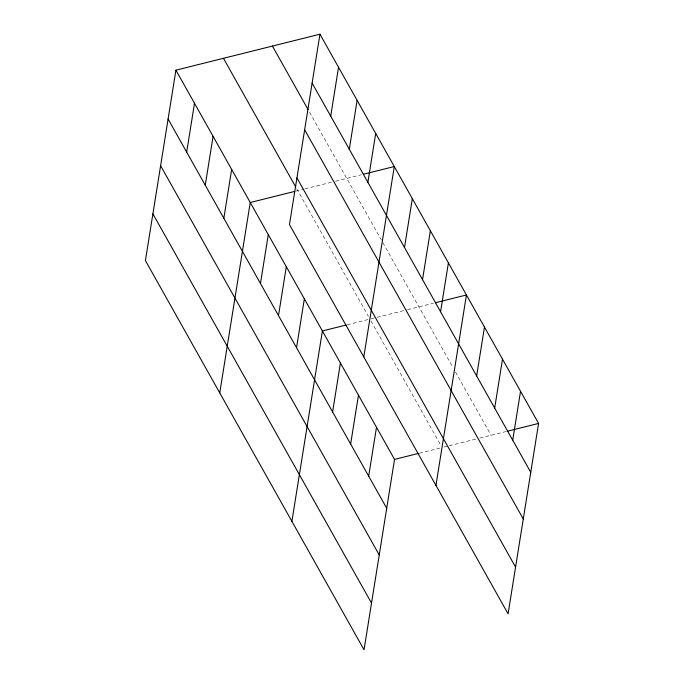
<?xml version="1.0" encoding="UTF-8"?>
<svg xmlns="http://www.w3.org/2000/svg" width="684" height="684" viewBox="0 0 684 684"><rect width="100%" height="100%" fill="white"/><g stroke="black" fill="none" stroke-linecap="round" stroke-linejoin="round"><path stroke-width="0.51" stroke-dasharray="3.42 2.56" d="M295.719 191.161L303.901 189.109M304.927 188.861L331.449 182.235M335.536 181.209L361.22 174.796M347.198 324.763L368.898 319.342M370.95 318.829L376.046 317.556M377.072 317.299L406.655 309.912M407.681 309.655L433.365 303.243M419.343 453.21L440.009 448.046M444.113 447.02L448.191 446.002M449.217 445.746L475.739 439.119M479.826 438.102L506.545 431.424M309.587 112.244L381.279 239.879M382.826 242.632L452.911 367.402M455.493 371.993L491.044 435.298M296.753 188.801L368.385 316.333M370.959 320.924L441.043 445.694"/><path stroke-width="1.03" d="M175.916 70.178L145.418 260.578L364.042 649.8L394.54 459.4L175.916 70.178L319.958 34.2L538.582 423.422L508.084 613.822L289.46 224.6L319.958 34.2M186.672 152.13L194.504 103.258M205.26 185.21L213.083 136.347M223.839 218.299L231.662 169.427M219.752 392.915L250.25 202.515L294.684 191.417M260.459 283.492L268.282 234.629M278.491 315.606L286.322 266.734M330.714 116.152L338.537 67.28M296.531 347.711L304.354 298.848M349.293 149.232L357.125 100.368M291.897 521.353L322.395 330.962L346.164 325.02M367.881 182.32L375.704 133.448M332.604 411.939L340.427 363.067M363.794 356.937L394.292 166.537L363.289 174.283M350.644 444.044L358.467 395.181M404.5 247.514L412.324 198.651M368.676 476.158L376.499 427.295M422.532 279.628L430.364 230.756M440.573 311.733L448.396 262.87M435.939 485.375L466.437 294.984L435.434 302.721M476.645 375.961L484.469 327.089M494.677 408.066L502.509 359.203M512.718 440.18L520.541 391.316M394.54 459.4L418.309 453.466M507.579 431.168L538.582 423.422M312.126 83.063L530.75 472.293M272.42 46.076L308.039 109.483M304.645 129.772L523.269 518.994M296.942 177.891L515.565 567.113M223.454 58.302L295.719 186.963M168.093 119.042L386.716 508.272M160.612 165.75L379.235 554.972M152.9 213.87L371.523 603.091"/></g></svg>
